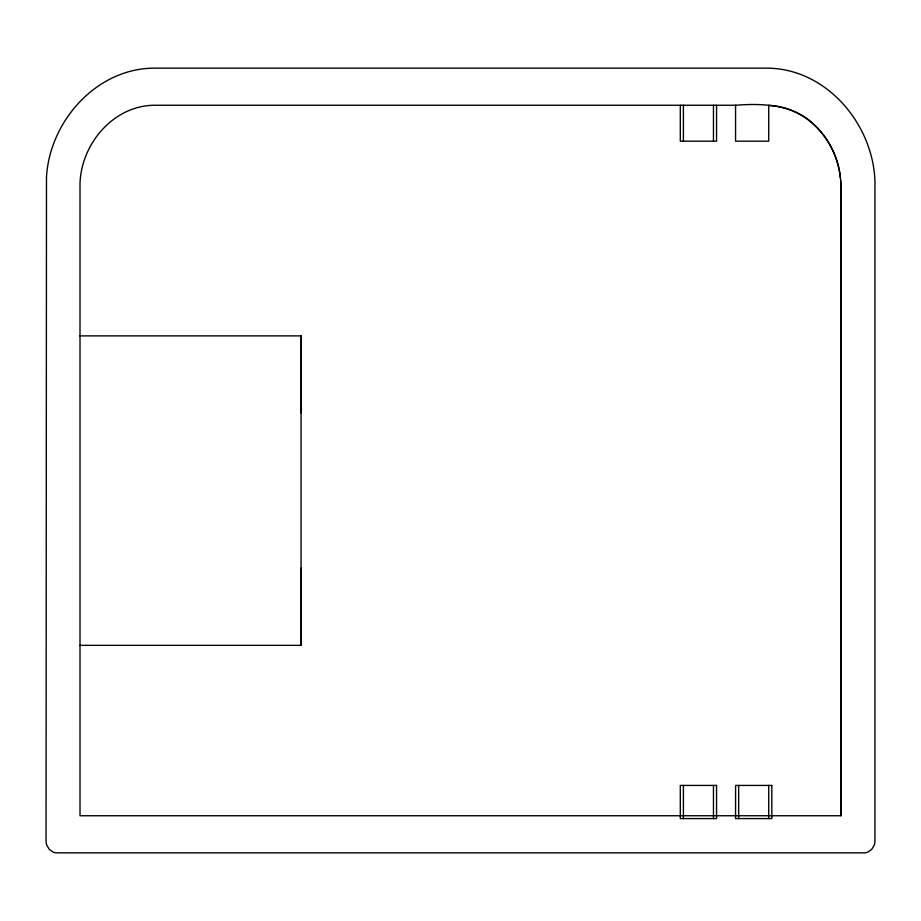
<?xml version="1.0" encoding="UTF-8"?>
<svg xmlns="http://www.w3.org/2000/svg" width="921" height="921" viewBox="0 0 921 921"><rect width="100%" height="100%" fill="white"/><g stroke="black" fill="none" stroke-linecap="round" stroke-linejoin="round"><path stroke-width="1.38" d="M735.764 105.259L155.591 105.259C112.558 104.764 78.815 146.416 80.012 187.861L80.012 815.741L840.988 815.741L840.988 187.826C841 164.571 831.698 141.258 814.705 125.21C794.132 104.349 762.922 103.094 735.568 105.259L735.568 141.178L768.724 141.178L768.724 105.305M80.012 335.889L301.351 335.889L301.351 413.253M80.012 645.345L301.351 645.345L301.351 567.981M769.484 105.466C807.153 107.158 837.235 141.397 840.366 177.903M840.689 180.435L840.988 815.741M768.724 785.429L768.724 818.585M738.665 785.429L738.665 818.585M716.561 105.259L716.561 141.178L680.308 141.178L680.308 105.259M713.464 105.259L713.464 141.178M713.464 785.429L713.464 818.585M683.405 105.259L683.405 141.178M683.405 785.429L683.405 818.585M301.052 335.889L301.052 645.345M46.487 177.108L46.05 840.873A12.952 12.952 0 0 0 46.821 845.282L49.262 849.335L52.969 852.006A10.143 10.143 0 0 0 57.01 852.846L863.99 852.846A10.143 10.143 0 0 0 868.031 852.006L871.738 849.335L874.179 845.282A12.952 12.952 0 0 0 874.95 840.873L874.95 187.861C876.677 127.789 827.783 67.417 765.409 68.154L155.591 68.154C97.258 67.486 49.711 120.755 46.487 177.108M716.561 785.429L680.308 785.429L680.308 818.585L716.561 818.585L716.561 785.429M771.821 785.429L735.568 785.429L735.568 818.585L771.821 818.585L771.821 785.429"/></g></svg>
